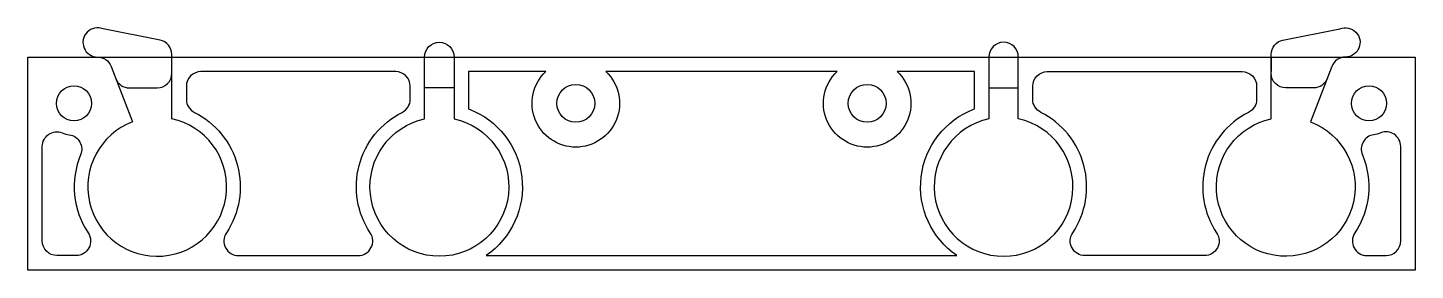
# Model space of a CAD drawing. Header units: inches. Extents: x 0 to 95.2, y 0 to 16.6.
import ezdxf

# ---------------------------------------------------------------- set-up
doc = ezdxf.new("R2010")
doc.units = ezdxf.units.IN
doc.header["$MEASUREMENT"] = 0
doc.layers.add('20', color=30, linetype='Continuous')
doc.layers.add('ポケット', color=3, linetype='Continuous')

msp = doc.modelspace()

# ---------------------------------------------------------------- linework, layer by layer
for points in [[(5.168, 16.531, 1.215119), (4.79, 14.605), (4.79, 14.605, -0.310553), (5.724, 13.963), (6.043, 13.13, 0.310553), (6.977, 12.488), (8.89, 12.488, 0.414214), (9.89, 13.488), (9.89, 14.605), (9.89, 14.782, 0.358575), (9.082, 15.763)], [(90.082, 16.531, -1.215119), (90.46, 14.605), (90.46, 14.605, 0.310553), (89.526, 13.963), (89.207, 13.13, -0.310553), (88.273, 12.488), (86.36, 12.488, -0.414214), (85.36, 13.488), (85.36, 14.605), (85.36, 14.782, -0.358575), (86.168, 15.763)], [(27.247, 12.488), (27.247, 14.605, -1), (29.267, 14.605), (29.267, 12.488)], [(68.002, 12.488), (68.002, 14.605, 1), (65.982, 14.605), (65.982, 12.488)]]:
    msp.add_lwpolyline(points, format="xyb", close=True)
at = {"layer": '20'}
msp.add_lwpolyline([(0, 14.605), (95.25, 14.605), (95.25, 0), (0, 0)], close=True, dxfattribs=at)
msp.add_lwpolyline([(84.36, 14.605), (85.36, 14.605), (85.36, 13.605)], dxfattribs=at)
for points in [[(10.89, 11.706, 0.283914), (11.442, 10.812, -0.450859), (13.634, 2.554, 0.598931), (14.466, 1), (22.682, 1, 0.598931), (23.514, 2.554, -0.450859), (25.705, 10.812, 0.283914), (26.257, 11.706), (26.257, 12.605, 0.414214), (25.257, 13.605), (11.89, 13.605, 0.414214), (10.89, 12.605)], [(47.625, 13.605), (39.69, 13.605, -2.504541), (35.558, 13.605), (30.267, 13.605), (30.267, 11.049, -0.607789), (31.46, 1), (47.625, 1), (63.79, 1, -0.607789), (64.982, 11.049), (64.982, 13.605), (59.692, 13.605, -2.504541), (55.56, 13.605)], [(84.36, 11.706, -0.283914), (83.808, 10.812, 0.450859), (81.616, 2.554, -0.598931), (80.784, 1), (72.568, 1, -0.598931), (71.736, 2.554, 0.450859), (69.545, 10.812, -0.283914), (68.992, 11.706), (68.992, 12.605, -0.414214), (69.992, 13.605), (83.36, 13.605, -0.414214), (84.36, 12.605)]]:
    msp.add_lwpolyline(points, format="xyb", close=True, dxfattribs=at)
for points in [[(2, 1, -0.414214), (1, 2), (1, 8.48, -0.530118), (2.37, 9.409, 0.057625), (2.853, 9.278, -0.488126), (3.628, 7.905, 0.250584), (4.146, 2.554, -0.598931), (3.314, 1), (2, 1)], [(93.25, 1, 0.414214), (94.25, 2), (94.25, 8.48, 0.530118), (92.88, 9.409, -0.057625), (92.397, 9.278, 0.488126), (91.622, 7.905, -0.250584), (91.104, 2.554, 0.598931), (91.936, 1), (93.25, 1)]]:
    msp.add_lwpolyline(points, format="xyb", dxfattribs=at)
for centre, radius in [((3.175, 11.43), 1.2), ((37.624, 11.43), 1.3), ((57.626, 11.43), 1.3), ((92.075, 11.43), 1.2)]:
    msp.add_circle(centre, radius, dxfattribs=at)
at = {"layer": 'ポケット'}
for points in [[(5.168, 16.531, 1.215119), (4.79, 14.605), (4.79, 14.605, -0.310553), (5.724, 13.963), (7.182, 10.161, 6.869212), (9.89, 10.371), (9.89, 14.605), (9.89, 14.782, 0.358575), (9.082, 15.763)], [(90.082, 16.531, -1.215119), (90.46, 14.605), (90.46, 14.605, 0.310553), (89.526, 13.963), (88.068, 10.161, -6.869212), (85.36, 10.371), (85.36, 14.605), (85.36, 14.782, -0.358575), (86.168, 15.763)], [(29.267, 14.605), (29.267, 10.369, -9.323436), (27.247, 10.369), (27.247, 14.605, -1)], [(65.982, 14.605), (65.982, 10.369, 9.323436), (68.002, 10.369), (68.002, 14.605, 1)]]:
    msp.add_lwpolyline(points, format="xyb", close=True, dxfattribs=at)

doc.saveas('drawing.dxf')
